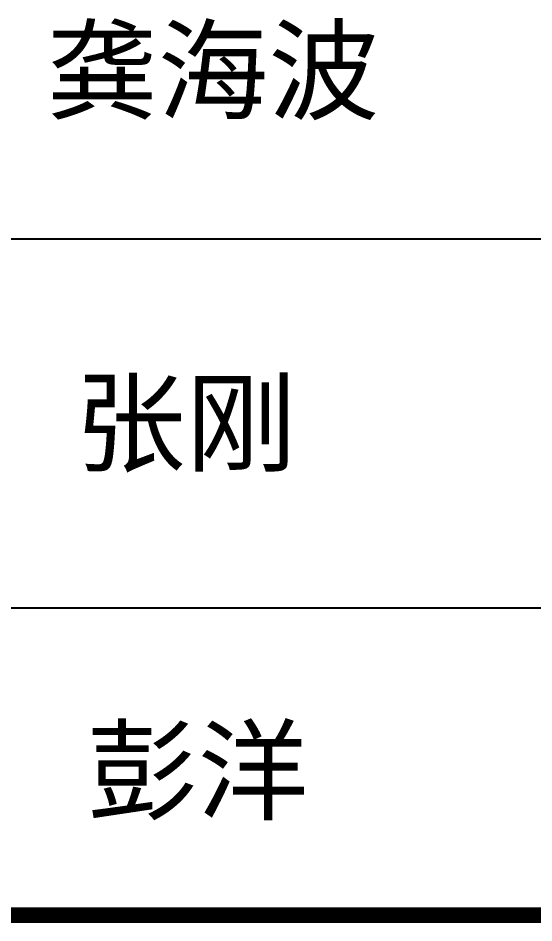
# Model space of a CAD drawing. Extents: x 32461 to 372567, y -698896 to 182569.
# Drawn here: x 315212 to 317048, y -606119 to -602895 of the extents above; entities that cross this region are included whole.
import ezdxf

# ---------------------------------------------------------------- set-up
doc = ezdxf.new("R2010")
doc.units = 0
doc.header["$LTSCALE"] = 1000
doc.header["$MEASUREMENT"] = 0
doc.layers.add('图框', color=4, linetype='CONTINUOUS')
doc.styles.add('STYLE-黑体', font='simhei.ttf')

msp = doc.modelspace()

# ---------------------------------------------------------------- linework, layer by layer
at = {"layer": '图框', "color": 0}
for p, q in [((312752, -603681.4), (319362.2, -603681.4)), ((312752, -604996.1), (319362.2, -604996.1))]:
    msp.add_line(p, q, dxfattribs=at)
at = {"layer": '图框', "color": 0, "const_width": 55}
msp.add_lwpolyline([(312752, -606091.7), (319362.2, -606091.7)], dxfattribs=at)

# ---------------------------------------------------------------- texts
at = {"layer": '图框', "color": 4, "style": 'STYLE-黑体'}
for s, p in [('龚海波', (315313.8, -603227.2)), ('张刚', (315413.8, -604481.9)), ('彭洋', (315456, -605721.9))]:
    msp.add_text(s, height=289.24, dxfattribs=at).set_placement(p)

doc.saveas('drawing.dxf')
